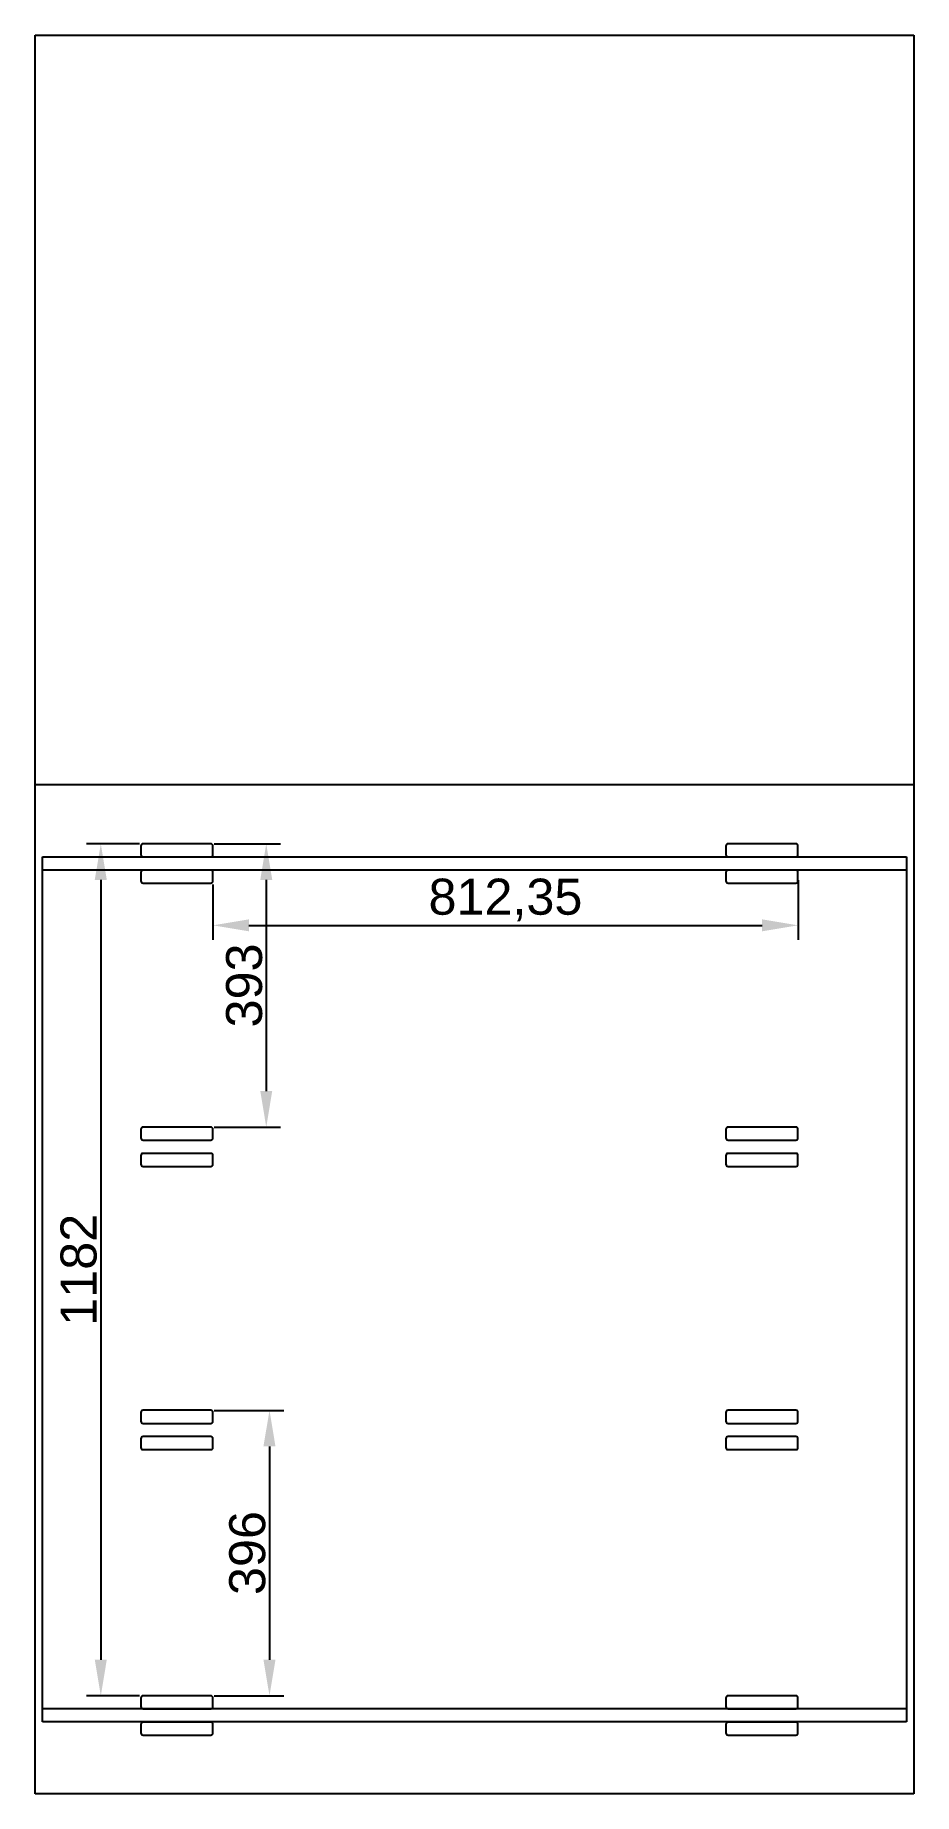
# Model space of a CAD drawing. Header units: millimetres. Extents: x 1462 to 2682, y 2236 to 4676.
import ezdxf

# ---------------------------------------------------------------- set-up
doc = ezdxf.new("R2010")
doc.units = ezdxf.units.MM
doc.styles.get("Standard").update_dxf_attribs({"font": 'arial.ttf'})
doc.dimstyles.new('jovi', dxfattribs={"dimtxt": 50, "dimasz": 50, "dimexe": 20, "dimexo": 5, "dimgap": 5, "dimtad": 1, "dimtxsty": 'Standard', "dimcen": 2.5, "dimclrd": 1, "dimclre": 254, "dimadec": 0, "dimazin": 0, "dimtfac": 1, "dimtmove": 0, "dimatfit": 3, "dimfxl": 1, "dimarcsym": 0})

# ---------------------------------------------------------------- blocks, each defined once
blk = doc.blocks.new('*D16')
at = {"color": 254, "lineweight": -2, "transparency": 16777216}
for p, q in [((1606.4, 3554.5), (1532.8, 3554.5)), ((1606.4, 2372.5), (1532.8, 2372.5))]:
    blk.add_line(p, q, dxfattribs=at)
at = {"color": 1, "lineweight": -2, "transparency": 16777216}
blk.add_line((1552.8, 3504.5), (1552.8, 2422.5), dxfattribs=at)
at = {"color": 1, "transparency": 16777216}
for points in [[(1544.4, 3504.5), (1561.1, 3504.5), (1552.8, 3554.5)], [(1544.4, 2422.5), (1561.1, 2422.5), (1552.8, 2372.5)]]:
    blk.add_solid(points, dxfattribs=at)
at = {"layer": 'Defpoints', "color": 0, "transparency": 16777216}
for p in [(1611.4, 3554.5), (1552.8, 2372.5), (1611.4, 2372.5)]:
    blk.add_point(p, dxfattribs=at)
at = {"color": 0, "transparency": 16777216, "insert": (1522.2, 2963.5), "char_height": 50, "attachment_point": 5, "rotation": 90}
blk.add_mtext('1182', dxfattribs=at)
blk = doc.blocks.new('*D17')
at = {"color": 254, "lineweight": -2, "transparency": 16777216}
for p, q in [((1710.4, 2768.5), (1807, 2768.5)), ((1710.4, 2372.5), (1807, 2372.5))]:
    blk.add_line(p, q, dxfattribs=at)
at = {"color": 1, "lineweight": -2, "transparency": 16777216}
blk.add_line((1787, 2718.5), (1787, 2422.5), dxfattribs=at)
at = {"color": 1, "transparency": 16777216}
for points in [[(1778.6, 2718.5), (1795.3, 2718.5), (1787, 2768.5)], [(1778.6, 2422.5), (1795.3, 2422.5), (1787, 2372.5)]]:
    blk.add_solid(points, dxfattribs=at)
at = {"layer": 'Defpoints', "color": 0, "transparency": 16777216}
for p in [(1705.4, 2768.5), (1705.4, 2372.5), (1787, 2372.5)]:
    blk.add_point(p, dxfattribs=at)
at = {"color": 0, "transparency": 16777216, "insert": (1756.4, 2570.5), "char_height": 50, "attachment_point": 5, "rotation": 90}
blk.add_mtext('396', dxfattribs=at)
blk = doc.blocks.new('*D18')
at = {"color": 254, "lineweight": -2, "transparency": 16777216}
for p, q in [((1710.4, 3554.5), (1802.5, 3554.5)), ((1710.4, 3161.5), (1802.5, 3161.5))]:
    blk.add_line(p, q, dxfattribs=at)
at = {"color": 1, "lineweight": -2, "transparency": 16777216}
blk.add_line((1782.5, 3504.5), (1782.5, 3211.5), dxfattribs=at)
at = {"color": 1, "transparency": 16777216}
for points in [[(1774.2, 3504.5), (1790.8, 3504.5), (1782.5, 3554.5)], [(1774.2, 3211.5), (1790.8, 3211.5), (1782.5, 3161.5)]]:
    blk.add_solid(points, dxfattribs=at)
at = {"layer": 'Defpoints', "color": 0, "transparency": 16777216}
for p in [(1705.4, 3554.5), (1705.4, 3161.5), (1782.5, 3161.5)]:
    blk.add_point(p, dxfattribs=at)
at = {"color": 0, "transparency": 16777216, "insert": (1752, 3358), "char_height": 50, "attachment_point": 5, "rotation": 90}
blk.add_mtext('393', dxfattribs=at)
blk = doc.blocks.new('*D19')
at = {"color": 254, "lineweight": -2, "transparency": 16777216}
for p, q in [((1708.4, 3497.9), (1708.4, 3421.4)), ((2520.8, 3504), (2520.8, 3421.4))]:
    blk.add_line(p, q, dxfattribs=at)
at = {"color": 1, "lineweight": -2, "transparency": 16777216}
blk.add_line((1758.4, 3441.4), (2470.8, 3441.4), dxfattribs=at)
at = {"color": 1, "transparency": 16777216}
for points in [[(1758.4, 3449.7), (1758.4, 3433.1), (1708.4, 3441.4)], [(2470.8, 3449.7), (2470.8, 3433.1), (2520.8, 3441.4)]]:
    blk.add_solid(points, dxfattribs=at)
at = {"layer": 'Defpoints', "color": 0, "transparency": 16777216}
for p in [(1708.4, 3502.9), (2520.8, 3509), (2520.8, 3441.4)]:
    blk.add_point(p, dxfattribs=at)
at = {"color": 0, "transparency": 16777216, "insert": (2114.6, 3476.5), "char_height": 50, "attachment_point": 5}
blk.add_mtext('812,35', dxfattribs=at)

msp = doc.modelspace()

# ---------------------------------------------------------------- linework, layer by layer
for p, q in [((1461.629, 2236.432), (1461.629, 4676.432)), ((1461.629, 4676.432), (2681.629, 4676.432)), ((2681.629, 4676.432), (2681.629, 2236.432)), ((2681.629, 3636.432), (1461.629, 3636.432)), ((1608.42, 3551.532), (1608.42, 3539.432)), ((1705.42, 3554.532), (1611.42, 3554.532)), ((1708.42, 3539.432), (1708.42, 3551.532)), ((2420.769, 3551.532), (2420.769, 3539.432)), ((2517.769, 3554.532), (2423.769, 3554.532)), ((2520.769, 3539.432), (2520.769, 3551.532)), ((1471.629, 2336.432), (1471.629, 3536.432)), ((1608.42, 3515.032), (1608.42, 3502.932)), ((1611.42, 3536.432), (1705.42, 3536.432)), ((1705.42, 3518.032), (1611.42, 3518.032)), ((1708.42, 3502.932), (1708.42, 3515.032)), ((2420.769, 3515.032), (2420.769, 3502.932)), ((2423.769, 3536.432), (2517.769, 3536.432)), ((2517.769, 3518.032), (2423.769, 3518.032)), ((2520.769, 3502.932), (2520.769, 3515.032)), ((2671.629, 3536.432), (2671.629, 2336.432)), ((1611.42, 3499.932), (1705.42, 3499.932)), ((2423.769, 3499.932), (2517.769, 3499.932)), ((1608.42, 3158.532), (1608.42, 3146.432)), ((1705.42, 3161.532), (1611.42, 3161.532)), ((1708.42, 3146.432), (1708.42, 3158.532)), ((2420.769, 3158.532), (2420.769, 3146.432)), ((2517.769, 3161.532), (2423.769, 3161.532)), ((2520.769, 3146.432), (2520.769, 3158.532)), ((1611.42, 3143.432), (1705.42, 3143.432)), ((1705.42, 3125.032), (1611.42, 3125.032)), ((2423.769, 3143.432), (2517.769, 3143.432)), ((2517.769, 3125.032), (2423.769, 3125.032)), ((1608.42, 3122.032), (1608.42, 3109.932)), ((1611.42, 3106.932), (1705.42, 3106.932)), ((1708.42, 3109.932), (1708.42, 3122.032)), ((2420.769, 3122.032), (2420.769, 3109.932)), ((2423.769, 3106.932), (2517.769, 3106.932)), ((2520.769, 3109.932), (2520.769, 3122.032)), ((1608.42, 2765.532), (1608.42, 2753.432)), ((1705.42, 2768.532), (1611.42, 2768.532)), ((1708.42, 2753.432), (1708.42, 2765.532)), ((2420.769, 2765.532), (2420.769, 2753.432)), ((2517.769, 2768.532), (2423.769, 2768.532)), ((2520.769, 2753.432), (2520.769, 2765.532)), ((1611.42, 2750.432), (1705.42, 2750.432)), ((2423.769, 2750.432), (2517.769, 2750.432)), ((1608.42, 2729.032), (1608.42, 2716.932)), ((1705.42, 2732.032), (1611.42, 2732.032)), ((1611.42, 2713.932), (1705.42, 2713.932)), ((1708.42, 2716.932), (1708.42, 2729.032)), ((2420.769, 2729.032), (2420.769, 2716.932)), ((2517.769, 2732.032), (2423.769, 2732.032)), ((2423.769, 2713.932), (2517.769, 2713.932)), ((2520.769, 2716.932), (2520.769, 2729.032)), ((1608.42, 2369.532), (1608.42, 2357.432)), ((1705.42, 2372.532), (1611.42, 2372.532)), ((1708.42, 2357.432), (1708.42, 2369.532)), ((2420.769, 2369.532), (2420.769, 2357.432)), ((2517.769, 2372.532), (2423.769, 2372.532)), ((2520.769, 2357.432), (2520.769, 2369.532)), ((1611.42, 2354.432), (1705.42, 2354.432)), ((2423.769, 2354.432), (2517.769, 2354.432)), ((1608.42, 2333.032), (1608.42, 2320.932)), ((1705.42, 2336.032), (1611.42, 2336.032)), ((1708.42, 2320.932), (1708.42, 2333.032)), ((2420.769, 2333.032), (2420.769, 2320.932)), ((2517.769, 2336.032), (2423.769, 2336.032)), ((2520.769, 2320.932), (2520.769, 2333.032)), ((1611.42, 2317.932), (1705.42, 2317.932)), ((2423.769, 2317.932), (2517.769, 2317.932)), ((2681.629, 2236.432), (1461.629, 2236.432))]:
    msp.add_line(p, q)
at = {"color": 31}
for p, q in [((1471.629, 3536.432), (2671.629, 3536.432)), ((1471.629, 3518.432), (2671.629, 3518.432)), ((2671.629, 2354.432), (1471.629, 2354.432)), ((2671.629, 2336.432), (1471.629, 2336.432))]:
    msp.add_line(p, q, dxfattribs=at)
for centre, start, end in [((1611.42, 3551.532), 90, 180), ((1611.42, 3539.432), 180, 270), ((1705.42, 3551.532), 360, 90), ((1705.42, 3539.432), 270, 0), ((2423.769, 3551.532), 90, 180), ((2423.769, 3539.432), 180, 270), ((2517.769, 3551.532), 360, 90), ((2517.769, 3539.432), 270, 360), ((1611.42, 3515.032), 90, 180), ((1705.42, 3515.032), 0, 90), ((2423.769, 3515.032), 90, 180), ((2517.769, 3515.032), 0, 90), ((1611.42, 3502.932), 180, 270), ((1705.42, 3502.932), 270, 0), ((2423.769, 3502.932), 180, 270), ((2517.769, 3502.932), 270, 0), ((1611.42, 3158.532), 90, 180), ((1705.42, 3158.532), 0, 90), ((2423.769, 3158.532), 90, 180), ((2517.769, 3158.532), 0, 90), ((1611.42, 3146.432), 180, 270), ((1611.42, 3122.032), 90, 180), ((1705.42, 3146.432), 270, 0), ((1705.42, 3122.032), 0, 90), ((2423.769, 3146.432), 180, 270), ((2423.769, 3122.032), 90, 180), ((2517.769, 3146.432), 270, 0), ((2517.769, 3122.032), 0, 90), ((1611.42, 3109.932), 180, 270), ((1705.42, 3109.932), 270, 0), ((2423.769, 3109.932), 180, 270), ((2517.769, 3109.932), 270, 0), ((1611.42, 2765.532), 90, 180), ((1705.42, 2765.532), 0, 90), ((2423.769, 2765.532), 90, 180), ((2517.769, 2765.532), 0, 90), ((1611.42, 2753.432), 180, 270), ((1705.42, 2753.432), 270, 0), ((2423.769, 2753.432), 180, 270), ((2517.769, 2753.432), 270, 0), ((1611.42, 2729.032), 90, 180), ((1611.42, 2716.932), 180, 270), ((1705.42, 2729.032), 0, 90), ((1705.42, 2716.932), 270, 0), ((2423.769, 2729.032), 90, 180), ((2423.769, 2716.932), 180, 270), ((2517.769, 2729.032), 0, 90), ((2517.769, 2716.932), 270, 0), ((1611.42, 2369.532), 90, 180), ((1705.42, 2369.532), 0, 90), ((2423.769, 2369.532), 90, 180), ((2517.769, 2369.532), 0, 90), ((1611.42, 2357.432), 180, 270), ((1705.42, 2357.432), 270, 0), ((2423.769, 2357.432), 180, 270), ((2517.769, 2357.432), 270, 0), ((1611.42, 2333.032), 90, 180), ((1611.42, 2320.932), 180, 270), ((1705.42, 2333.032), 360, 90), ((1705.42, 2320.932), 270, 0), ((2423.769, 2333.032), 90, 180), ((2423.769, 2320.932), 180, 270), ((2517.769, 2333.032), 360, 90), ((2517.769, 2320.932), 270, 0)]:
    msp.add_arc(centre, 3, start, end)

# ---------------------------------------------------------------- dimensions: what is measured, and where the dimension line sits
for base, p1, p2, picture, middle in [((1552.757, 2372.532), (1611.42, 3554.532), (1611.42, 2372.532), '*D16', (1522.229, 2963.532)), ((1782.505, 3161.532), (1705.42, 3554.532), (1705.42, 3161.532), '*D18', (1751.959, 3358.032)), ((1786.966, 2372.532), (1705.42, 2768.532), (1705.42, 2372.532), '*D17', (1756.42, 2570.532))]:
    dim = msp.add_linear_dim(base=base, p1=p1, p2=p2, angle=90, dimstyle='jovi')
    dim.commit()
    dim.dimension.update_dxf_attribs({"geometry": picture, "text_midpoint": middle})
dim = msp.add_linear_dim(base=(2520.769, 3441.406), p1=(1708.42, 3502.932), p2=(2520.769, 3508.982), dimstyle='jovi')
dim.commit()
dim.dimension.update_dxf_attribs({"geometry": '*D19', "text_midpoint": (2114.594, 3476.453)})

doc.saveas('drawing.dxf')
